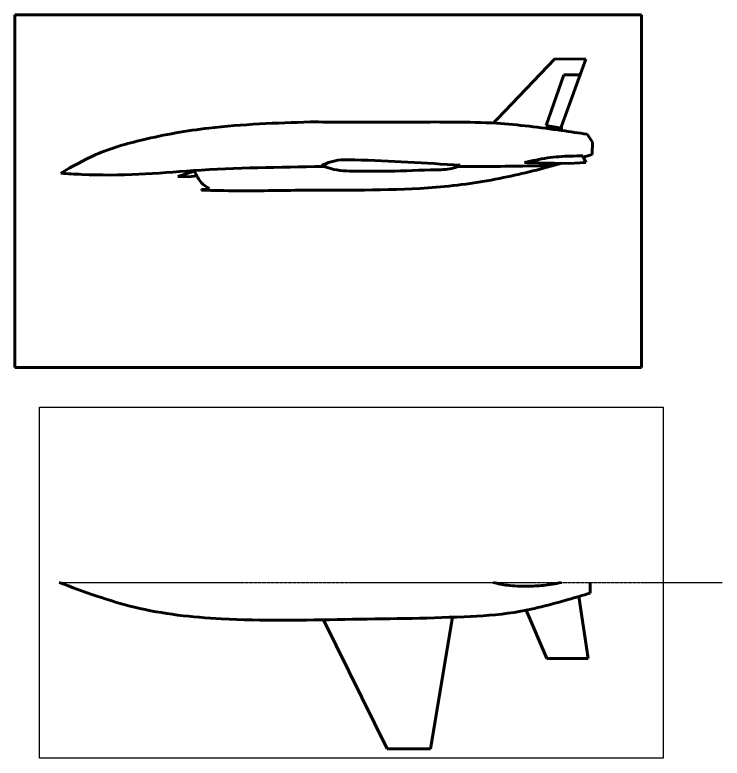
# Model space of a CAD drawing. Header units: millimetres. Extents: x 31085 to 182632, y 10507 to 87776.
# Drawn here: x 61695 to 78016, y 10507 to 27654 of the extents above; entities that cross this region are included whole.
import ezdxf

# ---------------------------------------------------------------- set-up
doc = ezdxf.new("R2010")
doc.units = ezdxf.units.MM
doc.linetypes.add('CENTER', pattern=[2, 1.25, -0.25, 0.25, -0.25])
for name, color, linetype, lineweight in [('_axes (Оси)', 6, 'CENTER', 30), ('_basic (Основной)', 4, 'Continuous', 60), ('_contour (Тонкий)', 7, 'Continuous', 30)]:
    doc.layers.add(name, color=color, linetype=linetype, lineweight=lineweight)
picture_1 = doc.add_image_def('image1.jpg', size_in_pixel=(1024, 576))
picture_2 = doc.add_image_def('image2.png', size_in_pixel=(1920, 1080))

msp = doc.modelspace()

# ---------------------------------------------------------------- linework, layer by layer
at = {"layer": '_axes (Оси)', "transparency": 33554687}
msp.add_line((62720.152, 14558.697), (78015.977, 14558.697), dxfattribs=at)
at = {"layer": '_basic (Основной)', "transparency": 33554687}
for p, q in [((74151.957, 26636.432), (72828.538, 25258.744)), ((74869.383, 26630.626), (74151.957, 26636.432)), ((74869.383, 26630.626), (74308.823, 25087.687)), ((74359.228, 26267.189), (73958.473, 25105.202)), ((74737.344, 26267.189), (74359.228, 26267.189)), ((72828.538, 25258.744), (72731.977, 25158.223)), ((73958.473, 25105.202), (74308.823, 25036.999)), ((74308.823, 25087.687), (74308.823, 24986.311)), ((75022.859, 24719.111), (74900.801, 24901.781)), ((75016.982, 24429.637), (75022.859, 24719.111)), ((74873.903, 24251.727), (74801.121, 24399.272)), ((73457.36, 24248.014), (74476.087, 24226.121)), ((74476.087, 24226.121), (74873.903, 24251.727)), ((65841.656, 24045.259), (65452.881, 23926.938)), ((65452.881, 23926.938), (65701.29, 23917.895)), ((65701.29, 23917.895), (65894.876, 23939.33)), ((66175.506, 23644.604), (65998.297, 23629.088)), ((65998.297, 23629.088), (65999.922, 23610.526))]:
    msp.add_line(p, q, dxfattribs=at)
at = {"layer": '_basic (Основной)', "color": 242, "true_color": 0xcd2027, "transparency": 33554687}
for p, q in [((74971.549, 14313.202), (74971.549, 14558.697)), ((74927.699, 12803.294), (74708.231, 14235.68)), ((73972.261, 12803.294), (73494.062, 13919.581)), ((71288.807, 10722.436), (71795.056, 13758.221)), ((70283.867, 10722.436), (68820.225, 13698.973)), ((73972.261, 12803.294), (74927.699, 12803.294)), ((70283.867, 10722.436), (71288.807, 10722.436))]:
    msp.add_line(p, q, dxfattribs=at)
at = {"layer": '_basic (Основной)', "transparency": 33554687}
for points in [[(62751.796, 24000.71), (63563.026, 24429.733), (64645.946, 24772.037), (66171.437, 25042.186), (68506.802, 25184.305)], [(68506.802, 25184.305), (70058.965, 25178.499), (71832.414, 25181.45), (72807.065, 25153.845), (74312.213, 24985.834), (74900.801, 24901.781)], [(73457.36, 24248.014), (73983.563, 24352.343), (74519.033, 24396.226), (74801.121, 24399.272)], [(68774.876, 24180.715), (69025.546, 24275.334), (69540.674, 24309.888), (71972.78, 24184.998)], [(68774.876, 24180.715), (68983.73, 24107.133), (69568.476, 24049.733), (70322.745, 24047.544), (71427.364, 24080.384), (71824.503, 24123.506), (71972.78, 24184.998)], [(62751.796, 24000.71), (63242.964, 23973.391), (64553.951, 23976.246), (65811.594, 24060.775), (68793.185, 24155.49)], [(66175.506, 23644.604), (66004.852, 23779.679), (65841.656, 24045.259)]]:
    msp.add_spline(points, degree=3, dxfattribs=at)
for points in [[(74814.847, 24371.447), (74882.233, 24390.808), (74949.608, 24410.223), (75016.982, 24429.637)], [(68793.185, 24155.49), (68808.844, 24155.503), (68824.503, 24155.517), (68840.161, 24155.531)]]:
    msp.add_open_spline(points, degree=3, dxfattribs=at)
for points, knots in [([(65998.297, 23610.526), (66276.1, 23604.367), (67100.788, 23586.086), (68906.631, 23630.72), (70963.458, 23582.312), (72916.815, 23859.765), (73869.949, 24106.104), (74314.394, 24229.596)], [0, 0, 0, 0, 833.499817721, 2474.328090222, 5419.825167314, 6990.242896936, 8373.259182018, 8373.259182018, 8373.259182018, 8373.259182018]), ([(71902.474, 24153.209), (72100.41, 24153.345), (72842.104, 24155.559), (73583.721, 24168.623), (74127.426, 24178.201)], [3109.274466577, 3109.274466577, 3109.274466577, 3109.274466577, 3703.085657485, 5334.402052285, 5334.402052285, 5334.402052285, 5334.402052285])]:
    msp.add_open_spline(points, degree=3, knots=knots, dxfattribs=at)
at = {"layer": '_basic (Основной)', "color": 242, "true_color": 0xcd2027, "transparency": 33554687}
for points in [[(62720.152, 14558.697), (64459.243, 13987.937), (66458.046, 13721.023), (69312.381, 13706.84), (72064.549, 13769.38), (73215.053, 13869.52), (74465.689, 14165.276), (74971.549, 14313.202)], [(72731.977, 14558.697), (73063.612, 14494.92), (73518.573, 14475.198), (73889.307, 14492.54), (74308.823, 14558.697)]]:
    msp.add_spline(points, degree=3, dxfattribs=at)

# ---------------------------------------------------------------- pictures from other files: only their frames are drawn
at = {"layer": '_basic (Основной)', "transparency": 33554687}
image = msp.add_image(picture_1, insert=(61694.578, 19520.82), size_in_units=(14459.8, 8133.638), dxfattribs=at)
image.dxf.flags = 7
at = {"layer": '_contour (Тонкий)', "color": 242, "true_color": 0xcd2027, "transparency": 33554687}
image = msp.add_image(picture_2, insert=(62263.675, 10506.815), size_in_units=(14394.183, 8096.728), dxfattribs=at)
image.dxf.flags = 7

doc.saveas('drawing.dxf')
